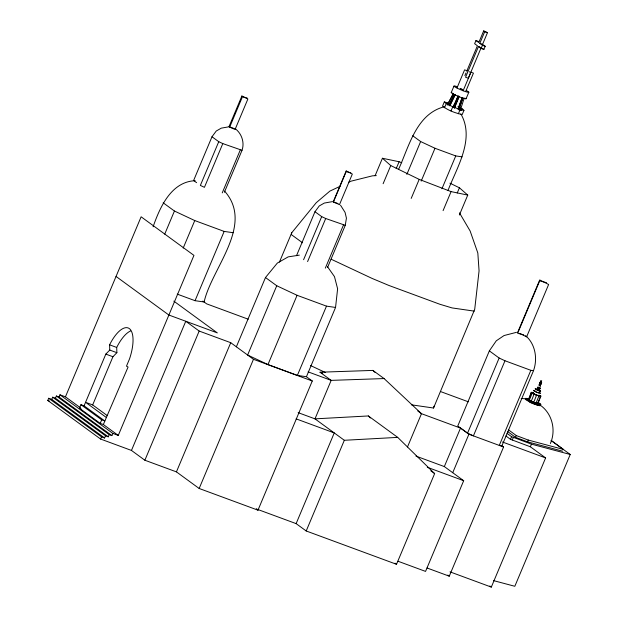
<?xml version="1.0" encoding="UTF-8"?>
<svg xmlns="http://www.w3.org/2000/svg" width="618" height="618" viewBox="0 0 618 618"><rect width="100%" height="100%" fill="white"/><g stroke="black" fill="none" stroke-linecap="round" stroke-linejoin="round"><path stroke-width="0.93" d="M539.661 387.957L539.692 389.17L539.885 387.98L539.692 389.17L538.927 388.923L538.031 388.506L538.116 387.231M539.792 387.996L539.645 389.077M539.916 385.555L540.047 383.685M538.286 387.331L538.324 388.652M540.07 385.617L540.248 383.145L539.746 385.477M540.202 385.663L540.379 383.206M540.951 382.071C541.206 382.527 539.112 380.989 541.723 382.38C539.63 381.399 541.159 383.994 540.997 382.612C538.633 381.352 542.983 384.172 540.07 382.488C540.387 382.905 541.77 383.477 540.055 382.279M539.568 385.393L539.954 382.951L540.696 381.955M540.518 383.268L540.302 385.686M540.464 382.364C542.11 383.415 538.842 382.534 541.144 382.696M540.333 384.334L541.275 382.248M177.227 294.114L195.049 300.688L204.118 301.993C211.603 268.135 254.631 224.944 224.566 191.093M299.336 255.141L288.197 256.872L277.351 263.059L265.485 277.528L276.748 285.755L247.625 355.033L267.957 364.566L297.358 375.412L306.428 376.725L335.551 307.447L337.613 288.791L334.477 276.632L327.424 266.597M537.776 388.359L538 387.154L537.366 388.073L538.031 388.506M539.406 385.315C539.954 383.09 539.576 382.318 541.229 382.851M540.959 382.828L540.364 385.678L541.152 382.272M327.525 267.517L345.261 225.315L346.428 218.139L345.06 212.383L340.518 205.207M541.098 382.805L540.541 383.005L540.58 382.581M224.388 192.268L242.032 150.29C244.697 142.688 241.808 133.89 235.605 128.977M541.268 382.766L540.557 384.466M540.341 382.534L540.58 381.909M539.02 385.068L540.379 382.457M533.496 370.692L530.847 370.306L499.274 445.423L501.924 445.802L533.496 370.692C537.807 358.819 535.397 344.002 525.594 335.682M540.14 383.083L540.256 382.48M539.259 385.23L539.738 383.492M539.923 383.623L540.047 383.029M539.985 395.412L540.889 396.092L538.023 403.315C536.748 403.987 526.297 399.838 529.433 399.607M540.765 383.994L540.325 385.64M447.965 190.576C456.988 167.107 475.111 139.073 460.912 113.967M540.101 386.822L540.232 386.25M540.456 384.404L540.989 383.423L540.248 385.586M340.031 186.342L329.881 191.101L316.231 202.719L291.758 232.739L291.31 234.577L302.557 242.797M411.318 404.813L433.535 408.019L433.99 406.18M433.535 408.019L474.717 309.294L479.066 270.854L477.822 253.001L470.144 231.016L459.475 212.855M537.567 388.243L537.946 387.092L537.428 388.143M540.642 382.442L540.982 383.06L540.82 382.527M550.352 443.546C556.161 430.491 552.415 414.014 540.75 405.532M539.135 385.161L540.001 382.944M540.989 383.423L540.395 385.022M460.155 110.707L464.226 97.992M458.888 109.571L462.921 97.798M458.71 109.849L462.766 98.038M458.038 109.316L462.202 97.582M458.208 108.505L462.071 97.659M540.866 382.094L540.541 383.005L541.098 382.913M529.417 399.661A5.207 0.626 21.6 0 0 531.804 401.661A5.207 0.626 21.6 0 0 538 403.361L533.705 402.372L528.382 399.691L531.202 392.569L533.241 392.561M529.093 398.695L531.665 392.214L533.226 392.693M529.278 400.371L532.106 393.233L531.202 392.569L532.948 392.909M531.225 401.352L534.068 394.191L532.106 393.233L538.911 395.937L540.889 396.092M533.705 402.372L536.571 395.149L531.202 392.569L533.635 393.427M536.045 403.16L538.911 395.937M537.629 403.508L540.495 396.285M454.477 108.003L459.197 96.478M454.346 107.748L459.089 96.261M306.428 376.725L312.275 380.997L257.976 510.174L199.166 488.483L176.431 471.874L144.875 460.232L131.464 450.437L100.603 439.05L47.771 400.464L48.691 398.27L51.758 399.398L104.589 437.984L105.508 435.79L52.677 397.204L51.758 399.398M56.369 396.022L109.201 434.616L108.281 436.81L55.45 398.224L56.369 396.022L59.05 397.011L111.881 435.597L112.8 433.403L59.969 394.817L59.05 397.011M80.363 407.733L65.438 396.833L141.12 216.802L193.952 255.388L118.27 435.42L112.8 433.403M153.094 226.783C159.923 207.246 171.178 181.707 195.164 180.695M118.27 435.42L103.353 424.527L100.216 423.369L79.459 408.204L80.943 404.682L84.079 405.841L104.836 420.997L101.692 419.838L80.943 404.682M84.079 405.841L105.825 354.106L109.765 350.066L109.595 344.821A30.382 12.012 -69.8 0 1 129.301 328.567A30.382 12.012 -69.8 0 1 129.486 359.004L126.481 366.157L128.073 367.046L103.353 424.527M107.269 415.597L92.669 404.929L112.932 356.733L116.872 352.685L116.702 347.447A30.382 12.012 -69.8 0 1 130.591 330.954M164.728 234.122L174.43 211.024L163.175 202.804M229.448 126.705L221.283 128.15L216.254 131.008L211.997 136.756L193.619 180.487L196.617 182.681M100.216 423.369L101.692 419.838M211.997 136.756L218.749 141.692L200.363 185.423L204.427 187.324L222.804 143.592L242.032 150.29M100.603 439.05L101.522 436.856L48.691 398.27M183.191 248.096L194.763 220.564L224.164 231.41L233.241 232.723M222.241 192.886L240.255 150.027M131.464 450.437L185.763 321.26L199.181 331.055L230.738 342.696L253.473 359.305L312.275 380.997M195.049 300.688L224.164 231.41M144.875 460.232L199.181 331.055M176.431 471.874L230.738 342.696M236.362 346.806L265.485 277.528M279.429 262.078L291.758 232.739M296.501 255.682L314.979 211.727L319.259 205.941L324.303 203.067L332.507 201.607M199.166 488.483L253.473 359.305M303.585 259.714L321.692 216.632L314.979 211.727M307.594 261.592L325.701 218.509L345.261 225.315M267.957 364.566L297.08 295.296L326.482 306.142L335.551 307.447M325.338 268.135L343.446 225.052M375.165 175.551L382.434 158.254L399.097 161.738L401.754 162.758M297.358 375.412L326.482 306.142M383.129 183.724L390.761 165.562L382.434 158.254M396.184 168.652L399.097 161.738M398.525 169.463C408.977 146.698 416.246 114.06 444.126 106.798M406.845 174.384L420.642 141.545L412.7 135.744M450.599 103.654L444.311 101.916L442.558 106.087C448.143 110.506 455.288 113.009 462.194 114.569L463.956 110.39L462.04 108.714L457.946 106.721M444.473 107.771L446.235 103.592L444.311 101.916M451.225 92.615L453.944 86.141M447.447 104.388L448.15 102.712M478.718 41.545L475.968 40.533L474.632 43.716L477.42 45.763L466.729 71.194M456.996 87.934L464.589 69.857L467.247 70.838M411.202 198.401L419.197 179.374L390.761 165.562M464.89 75.581L465.995 72.947M467.633 77.984L465.57 77.227L478.479 46.528L481.121 48.459L483.871 49.471L485.207 46.288L482.565 44.357L487.471 32.684L483.67 30.9L478.765 42.572L475.968 40.533M421.19 181.113L434.995 148.274L455.744 155.929L462.14 156.856M451.024 110.954L452.778 106.775L446.235 103.592M485.207 46.288L482.457 45.276L479.815 43.345L484.721 31.665L483.67 30.9M454.439 108.034L455.489 105.531L453.859 104.906M468.32 78.239L481.221 47.54M463.106 90.807L470.707 72.723L469.348 71.734M481.121 48.459L482.457 45.276M465.833 91.201L473.434 73.117L470.785 72.144M458.363 113.766L460.116 109.595L463.956 110.39M466.126 98.648L468.846 92.175M461.337 110.383L462.04 108.714M298.146 412.646L314.987 418.857L368.367 415.953L397.706 437.382L434.639 473.604L396.517 564.296L306.204 530.978L296.13 523.624L334.253 432.924L296.13 418.865M441.94 188.768L455.744 155.929M306.204 530.978L344.326 440.286L397.706 437.382M443.091 210.638L451.086 191.611L467.749 195.095L459.39 214.987M457.243 192.978L459.421 187.787L449.943 183.183M407.509 446.93L421.484 413.689L384.087 378.571L372.917 370.414L320 372.214L331.171 380.371L384.087 378.571M516.494 332.329L504.079 335.535L496.277 340.819L489.348 350.877L457.776 425.987L467.563 433.141L473.411 435.875L504.983 360.765L530.847 370.306M398.054 561.252L425.555 571.403L463.678 480.704L444.334 466.575L460.518 428.089L421.484 413.689L417.76 410.97M467.563 433.141L499.143 358.023L489.348 350.877M452.724 472.7L468.907 434.215L460.518 428.089M517.691 332.353L539.723 279.946L548.63 284.481L526.606 336.887L519.985 333.519M427.046 567.988L449.271 576.185L503.57 447.007L501.329 445.369M450.012 571.866L491.318 587.1L545.617 457.915L530.368 446.783L510.491 439.328L511.596 436.702L507.007 433.326M512.299 439.993L513.404 437.366L531.472 444.157L570.229 454.477L514.825 586.281L493.597 580.634M562.697 451.202L527.571 441.847L515.505 437.32L516.254 435.551L508.591 429.912M527.571 441.847L528.313 440.078L563.438 449.433L551.101 440.425M530.368 446.783L531.472 444.157M453.303 107.509L458.201 96.06M453.156 107.246L458.077 95.844M539.831 387.919L539.506 388.977M449.819 105.879L455.265 94.685M449.958 105.052L455.026 94.716M449.008 105.439L454.585 94.315M449.101 104.797L454.3 94.492M447.231 105.153L453.457 93.364M447.648 104.442L453.434 93.472M540.735 382.72L540.078 382.225M540.626 383.848L540.897 383.353M540.812 383.299L541.082 382.797M540.464 383.886L540.765 383.376M541.19 382.194L540.232 383.647M540.178 382.998L540.827 382.009M541.074 382.133L540.093 383.585M539.715 387.841L539.043 388.714M540.379 383.716L540.696 383.237M539.97 383.539L540.626 382.557M540.997 382.612L540.541 383.005L540.202 382.496M539.414 384.558L539.753 384.072M540.935 382.743L540.619 383.029L540.256 382.411M539.537 384.605L539.885 384.126M537.76 387.571L537.382 388.042L537.869 388.181M539.182 388.166L539.545 387.741M537.475 388.05L537.915 387.61M537.637 388.096L538.116 387.687M540.472 380.758L541.716 380.765M528.382 399.691L528.769 399.498M348.49 182.372L351.032 181.174L372.469 175.829L376.308 175.62M460.101 88.552L462.48 89.726M521.175 398.502L525.926 398.819A8.335 1.004 23.4 0 0 531.712 402.805A8.335 1.004 23.4 0 0 540.534 405.369A8.335 1.004 21.6 0 1 529.657 402.225M534.894 390.854C533.983 391.294 539.591 393.527 539.282 392.6M474.269 311.132L452.052 307.918L439.861 304.257L388.938 285.47L372.152 278.448L331.094 259.189M536.092 389.023L535.188 388.853L536.038 388.954M247.169 98.015L242.434 96.779L229.61 127.293L234.346 128.529M350.862 172.816L346.18 171.603L333.295 202.271L337.969 203.484M546.49 282.658L539.676 280.889L517.645 333.295L523.724 334.871M535.953 389.023C533.875 388.946 542.712 392.785 539.676 390.715M460.58 88.683L461.275 88.938M533.96 402.812L535.814 403.477M511.596 436.702L513.404 437.366M484.721 31.665L487.471 32.684M479.815 43.345L482.565 44.357M478.479 46.528L479.846 47.038M248.227 319.205L206.698 303.878L202.859 301.074M440.549 391.565L468.382 401.831M320 372.214L322.712 373.218M502.519 442.017L545.617 457.915M308.119 371.866L331.171 380.371L314.987 418.857L344.326 440.286M468.907 434.215L503.57 447.007M415.953 456.099L444.334 466.575M109.595 344.821L116.702 347.447M109.765 350.066L116.872 352.685M427.308 467.285L463.678 480.704M105.825 354.106L112.932 356.733M92.669 404.929L85.562 402.31L106.319 417.467M59.969 394.817L65.438 396.833M52.677 397.204L55.45 398.224M79.459 408.204L81.028 408.784M47.771 400.464L49.533 401.113M109.201 434.616L111.881 435.597M105.508 435.79L108.281 436.81M101.522 436.856L104.589 437.984M296.13 523.624L256.231 508.908L257.976 510.174M516.254 435.551L528.313 440.078M452.778 106.775L460.116 109.595M419.197 179.374L451.086 191.611M534.068 394.191L536.571 395.149M540.719 382.99L540.31 382.303M420.642 141.545L434.995 148.274M218.749 141.692L222.804 143.592M321.692 216.632L325.701 218.509M499.143 358.023L504.983 360.765M174.43 211.024L194.763 220.564M276.748 285.755L297.08 295.296M310.46 365.501L325.307 372.469M540.511 382.897L540.758 383.067M462.001 89.255L462.565 89.548M539.676 390.445L540.65 391.318L535.25 388.938L540.325 390.955L539.908 390.7M482.542 48.505L483.871 49.471M551.264 440.619L570.229 454.477M430.8 470.792L434.639 473.604M173.812 301.12L217.32 332.901L168.876 315.026L116.045 276.439M489.788 585.988L491.318 587.1M447.772 575.095L449.271 576.185M394.979 563.176L396.517 564.296M507.841 431.681L515.505 437.32M505.903 435.953L510.491 439.328M459.421 187.787L467.749 195.095M372.917 370.414L374.995 372.368M368.367 415.953L370.421 417.969M539.205 389.039L538.996 387.695M538.927 388.923L538.741 387.571M539.429 389.116L539.244 387.803M538.626 388.792L538.502 387.447M539.468 387.888L539.599 389.162M538.062 402.619A8.335 1.004 21.6 0 1 538.757 404.481A8.335 1.004 21.6 0 1 527.324 399.977A8.335 1.004 21.6 0 1 528.622 398.896M537.768 402.55A7.841 0.95 21.6 0 1 538.85 404.404L533.937 402.859A7.841 0.95 21.6 0 1 526.366 399.259A7.841 0.95 21.6 0 1 528.892 399.058M538.904 395.087A3.839 0.463 21.6 0 1 538.471 395.59A3.839 0.463 21.6 0 1 533.643 393.705A3.839 0.463 21.6 0 1 533.241 392.87M539.205 392.337A3.839 0.463 21.6 0 1 539.645 393.241A3.839 0.463 21.6 0 1 534.377 391.186A3.839 0.463 21.6 0 1 534.856 390.638M465.709 98.247A8.104 0.834 22.8 0 1 458.324 96.393A8.104 0.834 22.8 0 1 451.905 92.445M466.219 90.475A8.104 0.834 22.8 0 1 466.667 91.989A8.104 0.834 22.8 0 1 455.651 87.354A8.104 0.834 22.8 0 1 457.127 86.651M241.893 95.999L229.069 126.512L235.041 129.548L247.864 99.042L241.893 95.999M346.211 170.954L333.326 201.623L339.436 204.736L352.33 174.067L346.211 170.954"/></g></svg>
